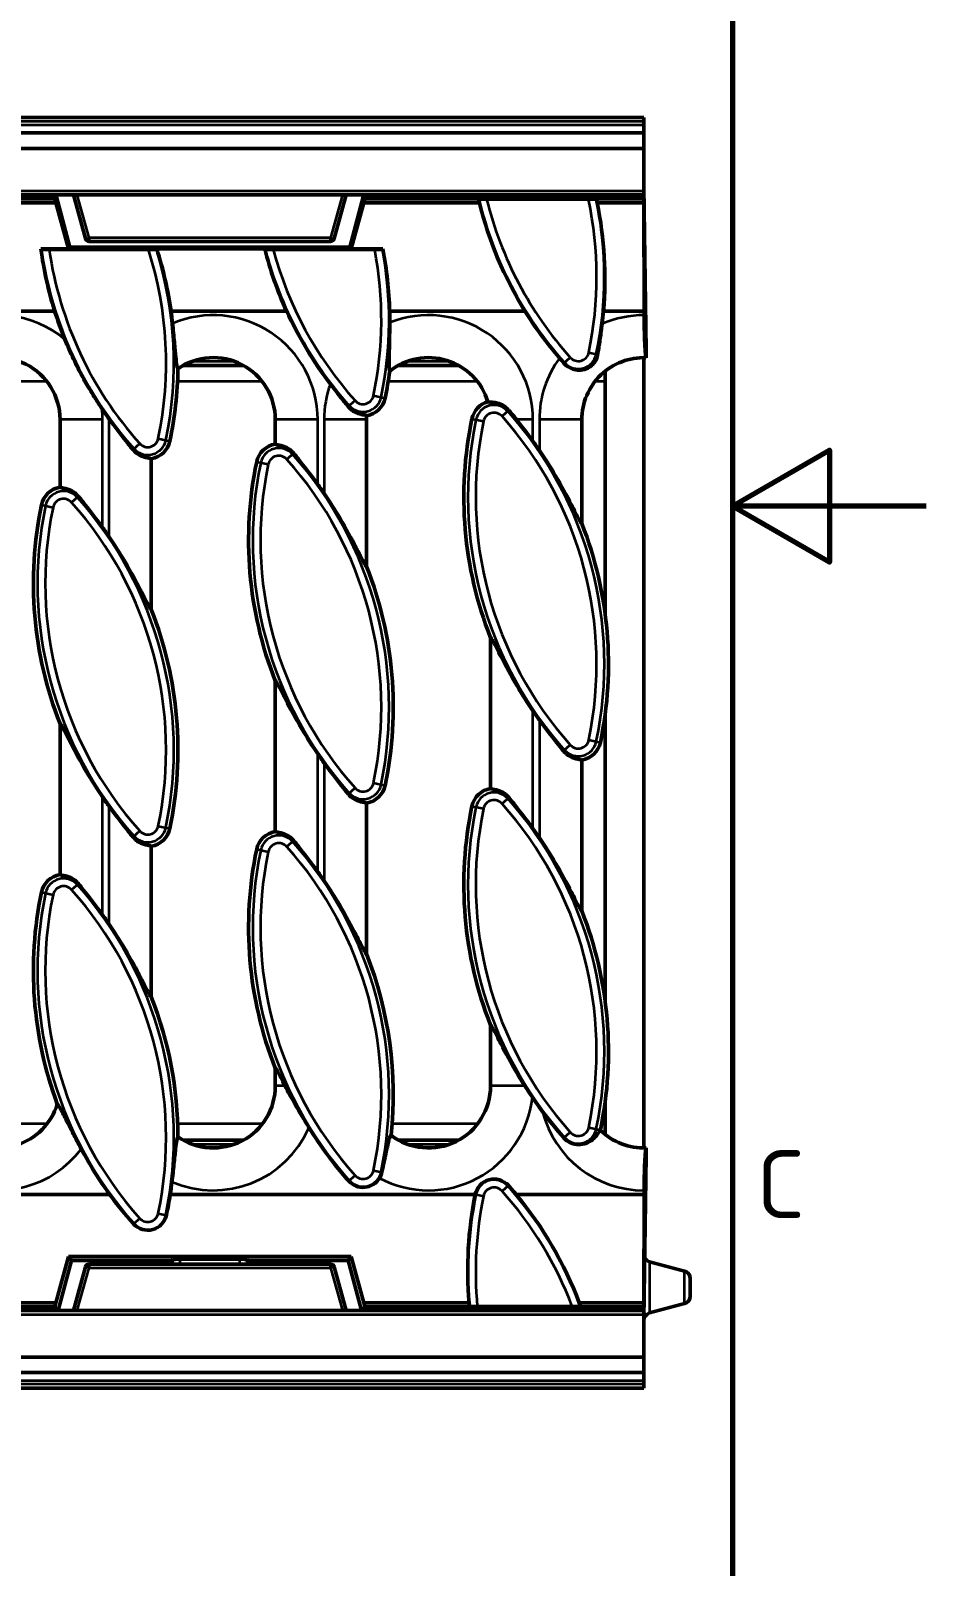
# Model space of a CAD drawing. Header units: millimetres. Extents: x 0 to 1485, y 0 to 1050.
# Drawn here: x 1369.4 to 1485, y 388.2 to 586.4 of the extents above; entities that cross this region are included whole.
import ezdxf

# ---------------------------------------------------------------- set-up
doc = ezdxf.new("R2010")
doc.units = ezdxf.units.MM
doc.header["$LTSCALE"] = 2.5
for name, color, linetype, lineweight in [('Rahmen (ISO)', 7, 'Continuous', 70), ('Sichtbar (ISO)', 7, 'Continuous', 50), ('Sichtbar schmal (ISO)', 7, 'Continuous', 35)]:
    doc.layers.add(name, color=color, linetype=linetype, lineweight=lineweight)
doc.styles.add('Notiztext (DIN)', font='isocpeur.ttf')

# ---------------------------------------------------------------- blocks, each defined once
blk = doc.blocks.new('Ränder Standardrahmen')
at = {"layer": 'Rahmen (ISO)', "flags": 128}
for points in [[(10, 10), (10, 410), (584, 410), (584, 10), (10, 10)], [(594, 210), (584, 210), (589, 212.887), (589, 207.113), (584, 210)]]:
    blk.add_lwpolyline(points, dxfattribs=at)
at = {"layer": 'Rahmen (ISO)', "insert": (585.228, 173.25), "char_height": 3.5, "attachment_point": 7, "style": 'Notiztext (DIN)'}
blk.add_mtext('C', dxfattribs=at)

msp = doc.modelspace()

# ---------------------------------------------------------------- linework, layer by layer
at = {"layer": 'Sichtbar (ISO)'}
for p, q in [((1448.542, 575.179), (448.542, 575.179)), ((1448.542, 564.732), (1448.542, 575.179)), ((1448.542, 573.179), (448.542, 573.179)), ((1448.542, 571.179), (448.542, 571.179)), ((1215.805, 565.179), (1375.279, 565.179)), ((1370.283, 565.167), (1340.802, 565.167)), ((1372.743, 564.941), (1370.598, 564.941)), ((1370.642, 565.05), (1370.676, 565.179)), ((1372.743, 564.941), (1372.542, 564.679)), ((1374.485, 558.441), (1372.743, 564.941)), ((1376.487, 559.546), (1374.933, 565.179)), ((1375.44, 565.18), (1409.645, 565.18)), ((1410.151, 565.179), (1408.597, 559.546)), ((1409.805, 565.179), (1448.542, 565.179)), ((1412.341, 564.941), (1410.599, 558.441)), ((1414.542, 564.941), (1412.341, 564.941)), ((1412.341, 564.941), (1412.542, 564.679)), ((1416.852, 564.732), (1414.542, 564.941)), ((1414.675, 564.929), (1416.852, 565.127)), ((1416.852, 565.127), (1448.304, 565.127)), ((1416.852, 565.127), (1416.852, 564.732)), ((1448.304, 565.127), (1448.304, 564.732)), ((1372.542, 564.679), (1352.202, 564.679)), ((1352.523, 564.179), (1372.676, 564.179)), ((1372.542, 564.679), (1372.676, 564.179)), ((1372.676, 564.179), (1374.301, 558.202)), ((1410.783, 558.202), (1412.408, 564.179)), ((1412.408, 564.179), (1412.542, 564.679)), ((1412.408, 564.179), (1427.338, 564.179)), ((1412.542, 564.679), (1427.215, 564.679)), ((1448.595, 564.732), (1416.852, 564.732)), ((1427.224, 564.675), (1427.215, 564.679)), ((1441.403, 564.627), (1428.261, 564.627)), ((1442.418, 564.679), (1442.411, 564.675)), ((1448.542, 564.679), (1442.418, 564.679)), ((1442.52, 564.179), (1448.542, 564.179)), ((1448.542, 564.679), (1448.595, 564.732)), ((1448.542, 564.179), (1448.542, 564.679)), ((1448.595, 550.179), (1448.542, 564.179)), ((1448.595, 563.179), (1448.595, 564.732)), ((1448.857, 545.179), (1448.595, 563.179)), ((1376.969, 559.179), (1408.115, 559.179)), ((1370.737, 558.202), (1374.301, 558.202)), ((1370.786, 558.175), (1370.737, 558.202)), ((1384.623, 558.127), (1371.8, 558.127)), ((1374.485, 558.441), (1374.301, 558.202)), ((1410.599, 558.441), (1374.485, 558.441)), ((1385.659, 558.179), (1385.653, 558.175)), ((1399.63, 558.202), (1385.691, 558.202)), ((1399.684, 558.175), (1399.675, 558.179)), ((1413.816, 558.127), (1400.727, 558.127)), ((1410.599, 558.441), (1410.783, 558.202)), ((1410.783, 558.202), (1414.862, 558.202)), ((1414.862, 558.202), (1414.821, 558.175)), ((1358.669, 550.179), (1372.515, 550.179)), ((1387.537, 550.179), (1402.439, 550.179)), ((1415.756, 550.179), (1433.207, 550.179)), ((1443.343, 550.179), (1448.595, 550.179)), ((1448.595, 549.656), (1448.595, 550.179)), ((1448.857, 544.173), (1448.857, 545.179)), ((1389.114, 543.179), (1396.86, 543.179)), ((1416.891, 543.179), (1424.637, 543.179)), ((1448.542, 544.179), (1448.542, 442.179)), ((1443.542, 511.229), (1443.542, 542.424)), ((1373.209, 536.179), (1373.209, 527.452)), ((1400.987, 536.179), (1400.987, 533.007)), ((1412.764, 517.215), (1412.764, 536.179)), ((1440.542, 522.771), (1440.542, 536.179)), ((1384.987, 511.659), (1384.987, 531.129)), ((1428.764, 508.032), (1428.764, 488.563)), ((1400.987, 502.477), (1400.987, 483.007)), ((1443.542, 461.229), (1443.542, 498.04)), ((1373.209, 496.921), (1373.209, 477.452)), ((1440.542, 472.771), (1440.542, 492.24)), ((1412.764, 467.215), (1412.764, 486.685)), ((1384.987, 461.659), (1384.987, 481.129)), ((1428.764, 458.032), (1428.764, 450.179)), ((1400.987, 452.477), (1400.987, 450.179)), ((1443.542, 443.934), (1443.542, 448.04)), ((1396.86, 443.179), (1389.114, 443.179)), ((1424.637, 443.179), (1416.891, 443.179)), ((1448.857, 441.179), (1448.857, 442.185)), ((1448.595, 423.179), (1448.857, 441.179)), ((1360.18, 436.179), (1379.601, 436.179)), ((1387.438, 436.179), (1426.793, 436.179)), ((1432.065, 436.179), (1448.595, 436.179)), ((1448.542, 422.179), (1448.595, 436.179)), ((1448.595, 436.179), (1448.595, 436.702)), ((1372.676, 422.179), (1374.301, 428.157)), ((1374.301, 428.157), (1374.686, 427.655)), ((1374.301, 428.157), (1410.783, 428.157)), ((1410.783, 428.157), (1410.398, 427.655)), ((1410.783, 428.157), (1412.408, 422.179)), ((1374.686, 427.655), (1372.951, 421.179)), ((1387.542, 427.655), (1374.686, 427.655)), ((1374.933, 421.179), (1376.487, 426.812)), ((1408.115, 427.179), (1376.969, 427.179)), ((1387.542, 427.655), (1387.725, 427.765)), ((1387.542, 427.655), (1387.542, 427.179)), ((1388.721, 427.812), (1396.363, 427.812)), ((1397.36, 427.765), (1397.542, 427.655)), ((1410.398, 427.655), (1397.542, 427.655)), ((1397.542, 427.179), (1397.542, 427.655)), ((1408.597, 426.812), (1410.151, 421.179)), ((1412.134, 421.179), (1410.398, 427.655)), ((1449.283, 427.481), (1453.801, 426.27)), ((1454.542, 425.304), (1454.542, 423.054)), ((1331.255, 422.179), (1372.676, 422.179)), ((1372.542, 421.679), (1372.676, 422.179)), ((1412.408, 422.179), (1412.542, 421.679)), ((1412.408, 422.179), (1426.011, 422.179)), ((1440.209, 422.179), (1448.542, 422.179)), ((1448.542, 421.679), (1448.542, 422.179)), ((1448.595, 421.627), (1448.595, 423.179)), ((1375.279, 421.179), (1215.805, 421.179)), ((1331.032, 421.679), (1372.542, 421.679)), ((1340.802, 421.192), (1370.283, 421.192)), ((1370.676, 421.179), (1370.642, 421.309)), ((1372.542, 421.679), (1372.926, 421.179)), ((1409.645, 421.179), (1375.44, 421.179)), ((1448.542, 421.179), (1409.805, 421.179)), ((1412.542, 421.679), (1412.159, 421.179)), ((1412.542, 421.679), (1426.054, 421.679)), ((1414.807, 421.179), (1419.738, 421.627)), ((1419.738, 421.232), (1417.562, 421.429)), ((1419.738, 421.627), (1448.595, 421.627)), ((1419.738, 421.627), (1419.738, 421.232)), ((1448.304, 421.232), (1419.738, 421.232)), ((1426.054, 421.679), (1426.062, 421.684)), ((1427.058, 421.732), (1439.305, 421.732)), ((1440.388, 421.684), (1440.398, 421.679)), ((1440.398, 421.679), (1448.542, 421.679)), ((1448.304, 421.627), (1448.304, 421.232)), ((1448.542, 421.679), (1448.595, 421.627)), ((1448.542, 421.627), (1448.542, 411.179)), ((1449.283, 420.878), (1453.801, 422.088)), ((448.542, 415.179), (1448.542, 415.179)), ((448.542, 413.179), (1448.542, 413.179)), ((448.542, 411.179), (1448.542, 411.179))]:
    msp.add_line(p, q, dxfattribs=at)
for centre, radius, start, end in [((1370.159, 565.179), 0.5, 308.54966, 345), ((1474.836, 576.168), 48.988, 193.56396, 194.16632), ((1394.471, 554.635), 48.988, 11.23527, 11.83212), ((1376.969, 559.679), 0.5, 195.42277, 270), ((1408.115, 559.679), 0.5, 270, 344.57723), ((1419.28, 565.057), 49.075, 197.64797, 202.17556), ((1338.915, 543.523), 49.075, 5.9238, 7.79471), ((1447.058, 570.613), 49.075, 204.60582, 217.44438), ((1366.693, 549.079), 49.075, 359.55224, 1.28461), ((1474.836, 576.168), 49.075, 211.97697, 220.75463), ((1394.471, 554.635), 49.075, 352.86321, 354.79115), ((1365.209, 536.179), 8, 0, 126.65347), ((1392.987, 536.179), 8, 0, 124.79339), ((1420.764, 536.179), 8, 16.77438, 128.76618), ((1448.542, 536.179), 8, 87.74736, 180), ((1338.915, 543.523), 49.513, 348.215, 359.10369), ((1366.693, 549.079), 49.513, 348.215, 352.26714), ((1419.28, 565.057), 49.075, 214.03523, 215.86531), ((1412.311, 539.561), 2.913, 279.2831, 348.215), ((1429.218, 535.686), 2.913, 105.82209, 168.215), ((1420.764, 536.179), 8, 176.36029, 180), ((1474.836, 526.168), 49.513, 168.215, 201.48707), ((1384.533, 534.006), 2.913, 278.9616, 348.215), ((1394.471, 504.635), 49.075, 34.18932, 35.86414), ((1401.44, 530.13), 2.913, 98.9616, 168.215), ((1447.058, 520.613), 49.513, 168.215, 201.48707), ((1373.663, 524.575), 2.913, 98.9616, 168.215), ((1366.693, 499.079), 49.075, 34.18932, 35.86414), ((1419.28, 515.057), 49.513, 168.215, 201.48707), ((1338.915, 493.523), 49.075, 34.18932, 35.86414), ((1394.471, 504.635), 49.513, 348.215, 21.48707), ((1366.693, 499.079), 49.513, 348.215, 21.48707), ((1338.915, 493.523), 49.513, 348.215, 21.48707), ((1474.836, 526.168), 49.075, 214.18932, 215.86414), ((1440.089, 495.117), 2.913, 278.9616, 348.215), ((1447.058, 520.613), 49.075, 214.18932, 215.86414), ((1412.311, 489.561), 2.913, 278.9616, 348.215), ((1429.218, 485.686), 2.913, 98.9616, 168.215), ((1419.28, 515.057), 49.075, 214.18932, 215.86414), ((1474.836, 476.168), 49.513, 168.215, 201.48707), ((1384.533, 484.006), 2.913, 278.9616, 348.215), ((1401.44, 480.13), 2.913, 98.9616, 168.215), ((1394.471, 454.635), 49.075, 34.18932, 35.86414), ((1447.058, 470.613), 49.513, 168.215, 201.48707), ((1366.693, 449.079), 49.075, 34.18932, 35.86414), ((1373.663, 474.575), 2.913, 98.9616, 168.215), ((1419.28, 465.057), 49.513, 168.215, 200.35163), ((1338.915, 443.523), 49.075, 34.18932, 35.86414), ((1394.471, 454.635), 49.513, 348.215, 21.48707), ((1366.693, 449.079), 49.513, 353.89055, 21.48707), ((1338.915, 443.523), 49.513, 0.09475, 21.48707), ((1392.987, 450.179), 8, 235.25884, 0), ((1420.764, 450.179), 8, 232.77023, 0), ((1474.836, 476.168), 49.075, 214.02211, 216.68994), ((1365.209, 450.179), 8, 232.12771, 342.98103), ((1447.058, 470.613), 49.075, 211.76556, 221.785), ((1440.089, 445.117), 2.913, 347.32634, 348.215), ((1448.542, 450.179), 8, 225.45113, 272.25264), ((1419.28, 465.057), 49.075, 207.98404, 216.04675), ((1412.311, 439.561), 2.475, 221.785, 328.90769), ((1429.218, 435.686), 2.475, 41.785, 168.215), ((1338.915, 443.523), 49.075, 351.39317, 353.30397), ((1474.836, 426.168), 49.075, 168.215, 168.22952), ((1394.471, 404.635), 49.075, 39.9997, 41.785), ((1376.969, 426.679), 0.5, 90, 164.57723), ((1408.115, 426.679), 0.5, 15.42277, 90), ((1449.542, 428.447), 1, 208.61193, 255), ((1453.542, 425.304), 1, 0, 75), ((1474.836, 426.168), 48.988, 184.67081, 185.25781), ((1394.471, 404.635), 48.988, 20.36126, 20.98631), ((1453.542, 423.054), 1, 285, 0), ((1370.159, 421.179), 0.5, 15, 51.45034), ((1449.542, 419.912), 1, 105, 180)]:
    msp.add_arc(centre, radius, start, end, dxfattribs=at)
for centre, major_axis, ratio, start_param, end_param in [((1370.296, 565.692), (-0.137, -0.51), 0.947813, 0.2487076, 0.4682626), ((1474.836, 575.863), (0, -48.915), 0.9999805, 4.953574, 5.2651826), ((1394.471, 554.328), (0, 49.049), 0.9999805, 4.6277026, 4.9146072), ((1419.28, 564.751), (0, -48.984), 0.9999805, 4.8464974, 5.0144434), ((1338.915, 543.217), (0, 49.119), 0.9999805, 4.8546212, 5.0224113), ((1447.058, 570.307), (0, -48.949), 0.9999805, 4.962284, 5.1361524), ((1366.693, 548.772), (0, 49.084), 0.9999805, 4.7410569, 4.9056969), ((1419.28, 465.365), (0, -49.257), 0.9999805, 5.3465668, 5.4463248), ((1338.915, 443.83), (0, 49.123), 0.9999805, 4.5005884, 4.5559955), ((1474.836, 426.475), (0, -49.014), 0.9999805, 4.5130771, 4.8001369), ((1394.471, 404.94), (0, 48.88), 0.9999805, 5.0728279, 5.4057186), ((1384.533, 434.021), (0, -2.462), 0.9999805, 5.4463248, 7.6421811), ((1388.721, 427.76), (1, 0), 0.0524078, 1.5707963, 3.0543262), ((1396.363, 427.76), (1, 0), 0.0524078, 0.0872665, 1.5707963), ((1370.296, 420.666), (-0.137, 0.51), 0.947813, 5.8149227, 6.0344777)]:
    msp.add_ellipse(centre, major_axis=major_axis, ratio=ratio, start_param=start_param, end_param=end_param, dxfattribs=at)
for points in [[(1375.279, 565.179), (1375.332, 565.179), (1375.387, 565.18), (1375.44, 565.18)], [(1409.645, 565.18), (1409.697, 565.18), (1409.752, 565.179), (1409.805, 565.179)], [(1438.239, 543.464), (1438.047, 543.684), (1437.854, 543.907), (1437.661, 544.131)], [(1379.601, 536.179), (1379.571, 536.221), (1379.54, 536.263), (1379.51, 536.305)], [(1434.161, 448.71), (1433.833, 449.197), (1433.512, 449.685), (1433.197, 450.179)], [(1438.235, 443.46), (1437.24, 444.58), (1436.339, 445.698), (1435.483, 446.847)], [(1375.44, 421.179), (1375.387, 421.179), (1375.332, 421.179), (1375.279, 421.179)], [(1409.805, 421.179), (1409.752, 421.179), (1409.697, 421.179), (1409.645, 421.179)]]:
    msp.add_open_spline(points, degree=3, dxfattribs=at)
for points, knots in [([(1428.261, 564.627), (1428.132, 564.627), (1427.981, 564.628), (1427.744, 564.633), (1427.616, 564.638), (1427.435, 564.647), (1427.349, 564.653), (1427.262, 564.664), (1427.234, 564.669), (1427.224, 564.675)], [0.45071398, 0.45071398, 0.45071398, 0.45071398, 0.48922035, 0.48922035, 0.52740359, 0.52740359, 0.56493631, 0.56493631, 0.59326669, 0.59326669, 0.59326669, 0.59326669]), ([(1442.411, 564.675), (1442.403, 564.669), (1442.377, 564.664), (1442.294, 564.653), (1442.212, 564.647), (1442.037, 564.638), (1441.912, 564.633), (1441.679, 564.628), (1441.53, 564.627), (1441.403, 564.627)], [0.00844072, 0.00844072, 0.00844072, 0.00844072, 0.03681489, 0.03681489, 0.0738001, 0.0738001, 0.11125207, 0.11125207, 0.14932454, 0.14932454, 0.14932454, 0.14932454]), ([(1371.8, 558.127), (1371.675, 558.127), (1371.527, 558.128), (1371.296, 558.133), (1371.171, 558.138), (1370.993, 558.147), (1370.909, 558.153), (1370.824, 558.164), (1370.796, 558.169), (1370.786, 558.175)], [0.44657498, 0.44657498, 0.44657498, 0.44657498, 0.48411357, 0.48411357, 0.52161367, 0.52161367, 0.55890571, 0.55890571, 0.58744516, 0.58744516, 0.58744516, 0.58744516]), ([(1385.653, 558.175), (1385.645, 558.169), (1385.619, 558.164), (1385.537, 558.153), (1385.454, 558.147), (1385.276, 558.138), (1385.148, 558.133), (1384.909, 558.128), (1384.754, 558.127), (1384.623, 558.127)], [0.0084389, 0.0084389, 0.0084389, 0.0084389, 0.03650299, 0.03650299, 0.07355141, 0.07355141, 0.11167196, 0.11167196, 0.15106918, 0.15106918, 0.15106918, 0.15106918]), ([(1400.727, 558.127), (1400.598, 558.127), (1400.446, 558.128), (1400.207, 558.133), (1400.078, 558.138), (1399.896, 558.147), (1399.81, 558.153), (1399.723, 558.164), (1399.694, 558.169), (1399.684, 558.175)], [0.45187859, 0.45187859, 0.45187859, 0.45187859, 0.49065248, 0.49065248, 0.52901746, 0.52901746, 0.56660962, 0.56660962, 0.59488249, 0.59488249, 0.59488249, 0.59488249]), ([(1414.821, 558.175), (1414.813, 558.169), (1414.787, 558.164), (1414.704, 558.153), (1414.622, 558.147), (1414.447, 558.138), (1414.323, 558.133), (1414.091, 558.128), (1413.942, 558.127), (1413.816, 558.127)], [0.00844108, 0.00844108, 0.00844108, 0.00844108, 0.03686343, 0.03686343, 0.07384379, 0.07384379, 0.11119893, 0.11119893, 0.14907195, 0.14907195, 0.14907195, 0.14907195]), ([(1448.857, 544.173), (1448.847, 544.191), (1448.837, 544.219), (1448.808, 544.33), (1448.789, 544.442), (1448.756, 544.703), (1448.739, 544.876), (1448.707, 545.289), (1448.692, 545.528), (1448.666, 546.008), (1448.654, 546.294), (1448.632, 546.91), (1448.623, 547.24), (1448.61, 547.867), (1448.604, 548.222), (1448.596, 548.947), (1448.595, 549.317), (1448.595, 549.656)], [1.67911596, 1.67911596, 1.67911596, 1.67911596, 1.7327944, 1.7327944, 1.83484576, 1.83484576, 1.93685692, 1.93685692, 2.03886808, 2.03886808, 2.14072985, 2.14072985, 2.24259161, 2.24259161, 2.34432875, 2.34432875, 2.44606589, 2.44606589, 2.44606589, 2.44606589]), ([(1387.728, 548.588), (1387.771, 548.174), (1387.813, 547.761), (1387.891, 546.949), (1387.928, 546.551), (1388.027, 545.464), (1388.085, 544.813), (1388.186, 543.816), (1388.231, 543.436), (1388.324, 542.923), (1388.371, 542.779), (1388.422, 542.749)], [-0.84771575, -0.84771575, -0.84771575, -0.84771575, -0.72308485, -0.72308485, -0.59820571, -0.59820571, -0.36768635, -0.36768635, -0.17591504, -0.17591504, 0, 0, 0, 0]), ([(1415.767, 548.696), (1415.762, 548.169), (1415.755, 547.645), (1415.737, 546.624), (1415.725, 546.128), (1415.693, 544.912), (1415.673, 544.256), (1415.66, 543.342), (1415.66, 543.004), (1415.69, 542.565), (1415.715, 542.443), (1415.755, 542.417)], [-0.83977515, -0.83977515, -0.83977515, -0.83977515, -0.69544149, -0.69544149, -0.55146659, -0.55146659, -0.32238589, -0.32238589, -0.14930156, -0.14930156, 0, 0, 0, 0]), ([(1443.166, 548.538), (1443.087, 547.909), (1443.003, 547.283), (1442.833, 546.089), (1442.746, 545.519), (1442.639, 544.844), (1442.618, 544.718), (1442.598, 544.593)], [-0.53747528, -0.53747528, -0.53747528, -0.53747528, -0.384724, -0.384724, -0.23855347, -0.23855347, -0.2038888, -0.2038888, -0.2038888, -0.2038888]), ([(1378.612, 537.59), (1378.3, 538.051), (1377.994, 538.519), (1377.425, 539.419), (1377.156, 539.859), (1376.544, 540.9), (1376.217, 541.484), (1375.561, 542.725), (1375.256, 543.337), (1374.555, 544.825), (1374.186, 545.674), (1373.835, 546.534)], [-0.99820779, -0.99820779, -0.99820779, -0.99820779, -0.83331387, -0.83331387, -0.68274343, -0.68274343, -0.48216198, -0.48216198, -0.2785039, -0.2785039, 0, 0, 0, 0]), ([(1442.598, 544.593), (1442.575, 544.451), (1442.539, 544.309), (1442.429, 543.996), (1442.347, 543.823), (1442.134, 543.493), (1442.007, 543.34), (1441.694, 543.052), (1441.516, 542.93), (1441.043, 542.69), (1440.733, 542.603), (1440.132, 542.554), (1439.844, 542.577), (1439.321, 542.71), (1439.084, 542.808), (1438.631, 543.08), (1438.421, 543.254), (1438.239, 543.463), (1438.239, 543.463), (1438.239, 543.464)], [-0.72077192, -0.72077192, -0.72077192, -0.72077192, -0.66846767, -0.66846767, -0.60254602, -0.60254602, -0.53654415, -0.53654415, -0.46444917, -0.46444917, -0.35613306, -0.35613306, -0.2608584, -0.2608584, -0.17875873, -0.17875873, -0.09496697, -0.09496697, -0.09481806, -0.09481806, -0.09481806, -0.09481806]), ([(1410.408, 537.861), (1410.084, 538.256), (1409.748, 538.67), (1408.973, 539.641), (1408.532, 540.205), (1408.095, 540.776)], [-0.38546058, -0.38546058, -0.38546058, -0.38546058, -0.2155039, -0.2155039, 0, 0, 0, 0]), ([(1412.781, 536.687), (1412.732, 536.728), (1412.603, 536.752), (1412.229, 536.82), (1411.961, 536.87), (1411.388, 537.083), (1411.107, 537.228), (1410.685, 537.559), (1410.538, 537.702), (1410.408, 537.861)], [-0.5550887, -0.5550887, -0.5550887, -0.5550887, -0.44604874, -0.44604874, -0.31965446, -0.31965446, -0.20692981, -0.20692981, -0.13951763, -0.13951763, -0.13951763, -0.13951763]), ([(1428.424, 538.488), (1428.503, 538.447), (1428.703, 538.448), (1429.223, 538.403), (1429.52, 538.362), (1430.128, 538.156), (1430.414, 538.014), (1430.837, 537.692), (1430.988, 537.551), (1431.124, 537.389)], [-0.59336307, -0.59336307, -0.59336307, -0.59336307, -0.44532861, -0.44532861, -0.31559513, -0.31559513, -0.20247926, -0.20247926, -0.13438632, -0.13438632, -0.13438632, -0.13438632]), ([(1431.124, 537.389), (1431.246, 537.243), (1431.369, 537.095), (1431.699, 536.694), (1431.906, 536.439), (1432.114, 536.179)], [-0.16398757, -0.16398757, -0.16398757, -0.16398757, -0.10303818, -0.10303818, 0, 0, 0, 0]), ([(1382.624, 532.3), (1382.418, 532.549), (1382.207, 532.808), (1381.284, 533.946), (1380.549, 534.891), (1379.797, 535.91), (1379.699, 536.044), (1379.601, 536.179)], [0.63592099, 0.63592099, 0.63592099, 0.63592099, 0.73601981, 0.73601981, 1.06711662, 1.06711662, 1.11633714, 1.11633714, 1.11633714, 1.11633714]), ([(1432.114, 536.179), (1432.709, 535.434), (1433.311, 534.653), (1433.984, 533.741), (1434.113, 533.565), (1434.242, 533.386)], [0.79100906, 0.79100906, 0.79100906, 0.79100906, 1.06711662, 1.06711662, 1.13164015, 1.13164015, 1.13164015, 1.13164015]), ([(1384.987, 531.129), (1384.944, 531.164), (1384.837, 531.188), (1384.447, 531.261), (1384.117, 531.32), (1383.617, 531.53), (1383.465, 531.605), (1383.157, 531.797), (1383.002, 531.916), (1382.783, 532.121), (1382.702, 532.206), (1382.624, 532.3)], [1.75499496, 1.75499496, 1.75499496, 1.75499496, 1.89264701, 1.89264701, 2.07209446, 2.07209446, 2.13653076, 2.13653076, 2.20096706, 2.20096706, 2.2396712, 2.2396712, 2.2396712, 2.2396712]), ([(1400.987, 533.007), (1401.029, 532.973), (1401.137, 532.948), (1401.527, 532.875), (1401.856, 532.816), (1402.356, 532.606), (1402.508, 532.531), (1402.816, 532.339), (1402.971, 532.221), (1403.19, 532.016), (1403.271, 531.93), (1403.349, 531.836)], [1.75499496, 1.75499496, 1.75499496, 1.75499496, 1.89264701, 1.89264701, 2.07209446, 2.07209446, 2.13653076, 2.13653076, 2.20096706, 2.20096706, 2.2396712, 2.2396712, 2.2396712, 2.2396712]), ([(1403.349, 531.836), (1403.555, 531.587), (1403.767, 531.329), (1404.69, 530.19), (1405.424, 529.245), (1406.206, 528.185), (1406.335, 528.009), (1406.464, 527.83)], [0.63592099, 0.63592099, 0.63592099, 0.63592099, 0.73601981, 0.73601981, 1.06711662, 1.06711662, 1.13164015, 1.13164015, 1.13164015, 1.13164015]), ([(1435.065, 532.211), (1435.76, 531.188), (1436.464, 530.084), (1437.897, 527.677), (1438.604, 526.372), (1439.557, 524.531), (1439.958, 523.723), (1440.296, 523.102), (1440.37, 522.974), (1440.481, 522.81), (1440.521, 522.769), (1440.542, 522.771)], [3.5624746, 3.5624746, 3.5624746, 3.5624746, 3.9247289, 3.9247289, 4.355561, 4.355561, 4.6258932, 4.6258932, 4.7021961, 4.7021961, 4.7731285, 4.7731285, 4.7731285, 4.7731285]), ([(1373.209, 527.452), (1373.252, 527.417), (1373.359, 527.393), (1373.749, 527.319), (1374.078, 527.261), (1374.578, 527.051), (1374.73, 526.976), (1375.038, 526.783), (1375.193, 526.665), (1375.412, 526.46), (1375.493, 526.374), (1375.571, 526.28)], [1.75499496, 1.75499496, 1.75499496, 1.75499496, 1.89264701, 1.89264701, 2.07209446, 2.07209446, 2.13653076, 2.13653076, 2.20096706, 2.20096706, 2.2396712, 2.2396712, 2.2396712, 2.2396712]), ([(1375.571, 526.28), (1375.777, 526.031), (1375.989, 525.773), (1376.912, 524.635), (1377.646, 523.69), (1378.428, 522.629), (1378.557, 522.453), (1378.686, 522.275)], [0.63592099, 0.63592099, 0.63592099, 0.63592099, 0.73601981, 0.73601981, 1.06711662, 1.06711662, 1.13164015, 1.13164015, 1.13164015, 1.13164015]), ([(1407.287, 526.656), (1407.982, 525.632), (1408.687, 524.529), (1410.119, 522.121), (1410.827, 520.816), (1411.779, 518.975), (1412.18, 518.167), (1412.519, 517.546), (1412.592, 517.418), (1412.703, 517.254), (1412.743, 517.213), (1412.764, 517.215)], [3.5624746, 3.5624746, 3.5624746, 3.5624746, 3.9247289, 3.9247289, 4.355561, 4.355561, 4.6258932, 4.6258932, 4.7021961, 4.7021961, 4.7731285, 4.7731285, 4.7731285, 4.7731285]), ([(1379.509, 521.1), (1380.205, 520.077), (1380.909, 518.973), (1382.342, 516.566), (1383.049, 515.261), (1384.001, 513.419), (1384.402, 512.612), (1384.741, 511.991), (1384.814, 511.863), (1384.926, 511.699), (1384.965, 511.658), (1384.987, 511.659)], [3.5624746, 3.5624746, 3.5624746, 3.5624746, 3.9247289, 3.9247289, 4.355561, 4.355561, 4.6258932, 4.6258932, 4.7021961, 4.7021961, 4.7731285, 4.7731285, 4.7731285, 4.7731285]), ([(1434.242, 498.592), (1433.546, 499.615), (1432.842, 500.719), (1431.41, 503.126), (1430.702, 504.431), (1429.75, 506.272), (1429.349, 507.08), (1429.01, 507.701), (1428.937, 507.829), (1428.826, 507.993), (1428.786, 508.034), (1428.764, 508.032)], [3.5624746, 3.5624746, 3.5624746, 3.5624746, 3.9247289, 3.9247289, 4.355561, 4.355561, 4.6258932, 4.6258932, 4.7021961, 4.7021961, 4.7731285, 4.7731285, 4.7731285, 4.7731285]), ([(1406.464, 493.036), (1405.769, 494.059), (1405.064, 495.163), (1403.632, 497.571), (1402.924, 498.876), (1401.972, 500.717), (1401.571, 501.524), (1401.232, 502.145), (1401.159, 502.274), (1401.048, 502.438), (1401.008, 502.478), (1400.987, 502.477)], [3.5624746, 3.5624746, 3.5624746, 3.5624746, 3.9247289, 3.9247289, 4.355561, 4.355561, 4.6258932, 4.6258932, 4.7021961, 4.7021961, 4.7731285, 4.7731285, 4.7731285, 4.7731285]), ([(1378.686, 487.481), (1377.991, 488.504), (1377.287, 489.607), (1375.854, 492.015), (1375.147, 493.32), (1374.194, 495.161), (1373.793, 495.969), (1373.455, 496.59), (1373.381, 496.718), (1373.27, 496.882), (1373.231, 496.923), (1373.209, 496.921)], [3.5624746, 3.5624746, 3.5624746, 3.5624746, 3.9247289, 3.9247289, 4.355561, 4.355561, 4.6258932, 4.6258932, 4.7021961, 4.7021961, 4.7731285, 4.7731285, 4.7731285, 4.7731285]), ([(1438.18, 493.411), (1437.974, 493.661), (1437.762, 493.919), (1436.839, 495.057), (1436.105, 496.002), (1435.323, 497.062), (1435.194, 497.238), (1435.065, 497.417)], [0.63592099, 0.63592099, 0.63592099, 0.63592099, 0.73601981, 0.73601981, 1.06711662, 1.06711662, 1.13164015, 1.13164015, 1.13164015, 1.13164015]), ([(1410.402, 487.856), (1410.196, 488.105), (1409.984, 488.363), (1409.062, 489.502), (1408.327, 490.447), (1407.545, 491.507), (1407.416, 491.683), (1407.287, 491.861)], [0.63592099, 0.63592099, 0.63592099, 0.63592099, 0.73601981, 0.73601981, 1.06711662, 1.06711662, 1.13164015, 1.13164015, 1.13164015, 1.13164015]), ([(1440.542, 492.24), (1440.499, 492.275), (1440.392, 492.299), (1440.002, 492.373), (1439.673, 492.431), (1439.173, 492.641), (1439.021, 492.716), (1438.713, 492.908), (1438.558, 493.027), (1438.339, 493.232), (1438.258, 493.317), (1438.18, 493.411)], [1.75499496, 1.75499496, 1.75499496, 1.75499496, 1.89264701, 1.89264701, 2.07209446, 2.07209446, 2.13653076, 2.13653076, 2.20096706, 2.20096706, 2.2396712, 2.2396712, 2.2396712, 2.2396712]), ([(1412.764, 486.685), (1412.722, 486.719), (1412.614, 486.744), (1412.225, 486.817), (1411.895, 486.875), (1411.395, 487.086), (1411.243, 487.16), (1410.935, 487.353), (1410.78, 487.471), (1410.561, 487.676), (1410.48, 487.762), (1410.402, 487.856)], [1.75499496, 1.75499496, 1.75499496, 1.75499496, 1.89264701, 1.89264701, 2.07209446, 2.07209446, 2.13653076, 2.13653076, 2.20096706, 2.20096706, 2.2396712, 2.2396712, 2.2396712, 2.2396712]), ([(1428.764, 488.563), (1428.807, 488.528), (1428.914, 488.504), (1429.304, 488.43), (1429.634, 488.372), (1430.134, 488.162), (1430.286, 488.087), (1430.594, 487.895), (1430.749, 487.776), (1430.968, 487.571), (1431.049, 487.485), (1431.127, 487.392)], [1.75499496, 1.75499496, 1.75499496, 1.75499496, 1.89264701, 1.89264701, 2.07209446, 2.07209446, 2.13653076, 2.13653076, 2.20096706, 2.20096706, 2.2396712, 2.2396712, 2.2396712, 2.2396712]), ([(1382.624, 482.3), (1382.418, 482.549), (1382.207, 482.808), (1381.284, 483.946), (1380.549, 484.891), (1379.767, 485.951), (1379.639, 486.127), (1379.509, 486.306)], [0.63592099, 0.63592099, 0.63592099, 0.63592099, 0.73601981, 0.73601981, 1.06711662, 1.06711662, 1.13164015, 1.13164015, 1.13164015, 1.13164015]), ([(1431.127, 487.392), (1431.333, 487.142), (1431.545, 486.884), (1432.467, 485.746), (1433.202, 484.801), (1433.984, 483.741), (1434.113, 483.565), (1434.242, 483.386)], [0.63592099, 0.63592099, 0.63592099, 0.63592099, 0.73601981, 0.73601981, 1.06711662, 1.06711662, 1.13164015, 1.13164015, 1.13164015, 1.13164015]), ([(1384.987, 481.129), (1384.944, 481.164), (1384.837, 481.188), (1384.447, 481.261), (1384.117, 481.32), (1383.617, 481.53), (1383.465, 481.605), (1383.157, 481.797), (1383.002, 481.916), (1382.783, 482.121), (1382.702, 482.206), (1382.624, 482.3)], [1.75499496, 1.75499496, 1.75499496, 1.75499496, 1.89264701, 1.89264701, 2.07209446, 2.07209446, 2.13653076, 2.13653076, 2.20096706, 2.20096706, 2.2396712, 2.2396712, 2.2396712, 2.2396712]), ([(1400.987, 483.007), (1401.029, 482.973), (1401.137, 482.948), (1401.527, 482.875), (1401.856, 482.816), (1402.356, 482.606), (1402.508, 482.531), (1402.816, 482.339), (1402.971, 482.221), (1403.19, 482.016), (1403.271, 481.93), (1403.349, 481.836)], [1.75499496, 1.75499496, 1.75499496, 1.75499496, 1.89264701, 1.89264701, 2.07209446, 2.07209446, 2.13653076, 2.13653076, 2.20096706, 2.20096706, 2.2396712, 2.2396712, 2.2396712, 2.2396712]), ([(1403.349, 481.836), (1403.555, 481.587), (1403.767, 481.329), (1404.69, 480.19), (1405.424, 479.245), (1406.206, 478.185), (1406.335, 478.009), (1406.464, 477.83)], [0.63592099, 0.63592099, 0.63592099, 0.63592099, 0.73601981, 0.73601981, 1.06711662, 1.06711662, 1.13164015, 1.13164015, 1.13164015, 1.13164015]), ([(1435.065, 482.211), (1435.76, 481.188), (1436.464, 480.084), (1437.897, 477.677), (1438.604, 476.372), (1439.557, 474.531), (1439.958, 473.723), (1440.296, 473.102), (1440.37, 472.974), (1440.481, 472.81), (1440.521, 472.769), (1440.542, 472.771)], [3.5624746, 3.5624746, 3.5624746, 3.5624746, 3.9247289, 3.9247289, 4.355561, 4.355561, 4.6258932, 4.6258932, 4.7021961, 4.7021961, 4.7731285, 4.7731285, 4.7731285, 4.7731285]), ([(1373.209, 477.452), (1373.252, 477.417), (1373.359, 477.393), (1373.749, 477.319), (1374.078, 477.261), (1374.578, 477.051), (1374.73, 476.976), (1375.038, 476.783), (1375.193, 476.665), (1375.412, 476.46), (1375.493, 476.374), (1375.571, 476.28)], [1.75499496, 1.75499496, 1.75499496, 1.75499496, 1.89264701, 1.89264701, 2.07209446, 2.07209446, 2.13653076, 2.13653076, 2.20096706, 2.20096706, 2.2396712, 2.2396712, 2.2396712, 2.2396712]), ([(1375.571, 476.28), (1375.777, 476.031), (1375.989, 475.773), (1376.912, 474.635), (1377.646, 473.69), (1378.428, 472.629), (1378.557, 472.453), (1378.686, 472.275)], [0.63592099, 0.63592099, 0.63592099, 0.63592099, 0.73601981, 0.73601981, 1.06711662, 1.06711662, 1.13164015, 1.13164015, 1.13164015, 1.13164015]), ([(1407.287, 476.656), (1407.982, 475.632), (1408.687, 474.529), (1410.119, 472.121), (1410.827, 470.816), (1411.779, 468.975), (1412.18, 468.167), (1412.519, 467.546), (1412.592, 467.418), (1412.703, 467.254), (1412.743, 467.213), (1412.764, 467.215)], [3.5624746, 3.5624746, 3.5624746, 3.5624746, 3.9247289, 3.9247289, 4.355561, 4.355561, 4.6258932, 4.6258932, 4.7021961, 4.7021961, 4.7731285, 4.7731285, 4.7731285, 4.7731285]), ([(1379.509, 471.1), (1380.205, 470.077), (1380.909, 468.973), (1382.342, 466.566), (1383.049, 465.261), (1384.001, 463.419), (1384.402, 462.612), (1384.741, 461.991), (1384.814, 461.863), (1384.926, 461.699), (1384.965, 461.658), (1384.987, 461.659)], [3.5624746, 3.5624746, 3.5624746, 3.5624746, 3.9247289, 3.9247289, 4.355561, 4.355561, 4.6258932, 4.6258932, 4.7021961, 4.7021961, 4.7731285, 4.7731285, 4.7731285, 4.7731285]), ([(1433.197, 450.179), (1432.853, 450.72), (1432.514, 451.269), (1431.41, 453.126), (1430.702, 454.431), (1429.75, 456.272), (1429.349, 457.08), (1429.01, 457.701), (1428.937, 457.829), (1428.826, 457.993), (1428.786, 458.034), (1428.764, 458.032)], [3.7439452, 3.7439452, 3.7439452, 3.7439452, 3.9247289, 3.9247289, 4.355561, 4.355561, 4.6258932, 4.6258932, 4.7021961, 4.7021961, 4.7731285, 4.7731285, 4.7731285, 4.7731285]), ([(1402.25, 450.179), (1401.987, 450.69), (1401.746, 451.168), (1401.414, 451.811), (1401.286, 452.054), (1401.09, 452.386), (1401.019, 452.479), (1400.987, 452.477)], [1.15075263, 1.15075263, 1.15075263, 1.15075263, 1.33280125, 1.33280125, 1.44566976, 1.44566976, 1.55314882, 1.55314882, 1.55314882, 1.55314882]), ([(1405.334, 444.777), (1404.655, 445.875), (1404.068, 446.873), (1403.091, 448.588), (1402.628, 449.446), (1402.25, 450.179)], [-0.50305137, -0.50305137, -0.50305137, -0.50305137, -0.28176092, -0.28176092, 0, 0, 0, 0]), ([(1375.943, 442.03), (1375.659, 442.564), (1375.38, 443.098), (1374.844, 444.14), (1374.588, 444.647), (1374.011, 445.795), (1373.721, 446.382), (1373.325, 447.149), (1373.178, 447.423), (1372.97, 447.753), (1372.9, 447.836), (1372.859, 447.838)], [-0.84457656, -0.84457656, -0.84457656, -0.84457656, -0.68304025, -0.68304025, -0.52116384, -0.52116384, -0.29205806, -0.29205806, -0.13201499, -0.13201499, 0, 0, 0, 0]), ([(1442.93, 444.478), (1442.873, 444.459), (1442.8, 444.335), (1442.619, 444.045), (1442.485, 443.832), (1442.083, 443.373), (1441.827, 443.146), (1441.24, 442.812), (1440.943, 442.701), (1440.319, 442.59), (1439.994, 442.588), (1439.349, 442.711), (1439.042, 442.831), (1438.568, 443.134), (1438.389, 443.286), (1438.235, 443.46)], [-0.84787272, -0.84787272, -0.84787272, -0.84787272, -0.74628622, -0.74628622, -0.62471501, -0.62471501, -0.50102747, -0.50102747, -0.39652118, -0.39652118, -0.29431906, -0.29431906, -0.19487339, -0.19487339, -0.12467556, -0.12467556, -0.12467556, -0.12467556]), ([(1388.428, 443.605), (1388.374, 443.574), (1388.323, 443.418), (1388.222, 442.885), (1388.173, 442.515), (1388.056, 441.506), (1387.987, 440.817), (1387.831, 439.349), (1387.747, 438.578), (1387.656, 437.801)], [-0.84847316, -0.84847316, -0.84847316, -0.84847316, -0.66283823, -0.66283823, -0.47724944, -0.47724944, -0.23448502, -0.23448502, 0, 0, 0, 0]), ([(1415.924, 443.81), (1415.867, 443.782), (1415.798, 443.632), (1415.639, 443.113), (1415.55, 442.751), (1415.327, 441.773), (1415.188, 441.117), (1414.94, 439.97), (1414.841, 439.516), (1414.739, 439.055)], [-0.84066983, -0.84066983, -0.84066983, -0.84066983, -0.65304242, -0.65304242, -0.46580905, -0.46580905, -0.22987936, -0.22987936, -0.08609068, -0.08609068, -0.08609068, -0.08609068]), ([(1448.595, 436.702), (1448.595, 437.041), (1448.596, 437.412), (1448.604, 438.137), (1448.61, 438.492), (1448.623, 439.119), (1448.632, 439.449), (1448.654, 440.064), (1448.666, 440.35), (1448.692, 440.831), (1448.707, 441.07), (1448.739, 441.482), (1448.756, 441.655), (1448.789, 441.916), (1448.808, 442.028), (1448.837, 442.14), (1448.847, 442.168), (1448.857, 442.185)], [0.81498776, 0.81498776, 0.81498776, 0.81498776, 0.9167249, 0.9167249, 1.01846204, 1.01846204, 1.1203238, 1.1203238, 1.22218557, 1.22218557, 1.32419673, 1.32419673, 1.42620789, 1.42620789, 1.52825925, 1.52825925, 1.58193769, 1.58193769, 1.58193769, 1.58193769]), ([(1414.739, 439.055), (1414.715, 438.945), (1414.683, 438.837), (1414.588, 438.575), (1414.516, 438.426), (1414.43, 438.283)], [-0.083903545, -0.083903545, -0.083903545, -0.083903545, -0.04982625, -0.04982625, 0, 0, 0, 0]), ([(1426.062, 421.684), (1426.07, 421.689), (1426.097, 421.695), (1426.18, 421.705), (1426.261, 421.712), (1426.436, 421.721), (1426.559, 421.725), (1426.788, 421.73), (1426.934, 421.732), (1427.058, 421.732)], [0.00844283, 0.00844283, 0.00844283, 0.00844283, 0.03703148, 0.03703148, 0.07402548, 0.07402548, 0.1110841, 0.1110841, 0.14829032, 0.14829032, 0.14829032, 0.14829032]), ([(1439.305, 421.732), (1439.44, 421.732), (1439.599, 421.73), (1439.847, 421.725), (1439.981, 421.721), (1440.169, 421.711), (1440.257, 421.705), (1440.347, 421.694), (1440.377, 421.689), (1440.388, 421.684)], [0.45939359, 0.45939359, 0.45939359, 0.45939359, 0.4998742, 0.4998742, 0.5393655, 0.5393655, 0.57730572, 0.57730572, 0.60521868, 0.60521868, 0.60521868, 0.60521868])]:
    msp.add_open_spline(points, degree=3, knots=knots, dxfattribs=at)
for points, weights in [([(1385.691, 558.202), (1385.675, 558.19), (1385.659, 558.179)], [1.00000156606, 1.00000083418, 1]), ([(1399.675, 558.179), (1399.652, 558.19), (1399.63, 558.202)], [1, 1.00000081006, 1.00000152058])]:
    msp.add_rational_spline(points, weights, degree=2, dxfattribs=at)
at = {"layer": 'Sichtbar schmal (ISO)'}
for p, q in [((448.542, 574.679), (1448.542, 574.679)), ((1448.542, 574.179), (448.542, 574.179)), ((448.542, 573.154), (1448.542, 573.154)), ((1448.542, 565.679), (448.542, 565.679)), ((1370.283, 565.167), (1370.176, 564.769)), ((1376.969, 559.636), (1375.44, 565.18)), ((1409.645, 565.18), (1408.115, 559.636)), ((1376.969, 559.636), (1376.969, 559.179)), ((1408.115, 559.636), (1376.969, 559.636)), ((1408.115, 559.179), (1408.115, 559.636)), ((1395.771, 543.679), (1390.203, 543.679)), ((1423.548, 543.679), (1417.981, 543.679)), ((1438.239, 543.464), (1439.057, 544.195)), ((1441.443, 544.834), (1442.598, 544.593)), ((1371.525, 541.088), (1360.552, 541.088)), ((1399.303, 541.088), (1388.368, 541.088)), ((1427.081, 541.088), (1415.557, 541.088)), ((1443.542, 541.088), (1442.226, 541.088)), ((1413.665, 539.279), (1415.162, 538.967)), ((1410.408, 537.861), (1411.279, 538.639)), ((1431.124, 537.389), (1430.25, 536.608)), ((1378.686, 536.179), (1373.209, 536.179)), ((1378.686, 522.275), (1378.686, 536.179)), ((1379.601, 536.179), (1379.509, 536.179)), ((1379.509, 536.179), (1379.509, 521.1)), ((1406.464, 536.179), (1400.987, 536.179)), ((1406.464, 527.83), (1406.464, 536.179)), ((1412.764, 536.179), (1407.287, 536.179)), ((1407.287, 536.179), (1407.287, 526.656)), ((1426.367, 536.281), (1427.864, 535.969)), ((1434.242, 536.179), (1432.114, 536.179)), ((1434.242, 533.386), (1434.242, 536.179)), ((1440.542, 536.179), (1435.065, 536.179)), ((1435.065, 536.179), (1435.065, 532.211)), ((1385.888, 533.723), (1387.384, 533.411)), ((1382.624, 532.3), (1383.501, 533.084)), ((1403.349, 531.836), (1402.472, 531.052)), ((1398.589, 530.725), (1400.086, 530.413)), ((1375.571, 526.28), (1374.694, 525.497)), ((1370.811, 525.17), (1372.308, 524.857)), ((1434.242, 483.386), (1434.242, 498.592)), ((1435.065, 497.417), (1435.065, 482.211)), ((1438.18, 493.411), (1439.057, 494.195)), ((1441.443, 494.834), (1442.94, 494.522)), ((1406.464, 477.83), (1406.464, 493.036)), ((1407.287, 491.861), (1407.287, 476.656)), ((1410.402, 487.856), (1411.279, 488.639)), ((1413.665, 489.279), (1415.162, 488.967)), ((1378.686, 472.275), (1378.686, 487.481)), ((1379.509, 486.306), (1379.509, 471.1)), ((1426.367, 486.281), (1427.864, 485.969)), ((1431.127, 487.392), (1430.25, 486.608)), ((1385.888, 483.723), (1387.384, 483.411)), ((1382.624, 482.3), (1383.501, 483.084)), ((1403.349, 481.836), (1402.472, 481.052)), ((1398.589, 480.725), (1400.086, 480.413)), ((1375.571, 476.28), (1374.694, 475.497)), ((1370.811, 475.17), (1372.308, 474.857)), ((1402.25, 450.179), (1400.987, 450.179)), ((1433.197, 450.179), (1428.764, 450.179)), ((1371.525, 445.27), (1360.109, 445.27)), ((1399.303, 445.27), (1388.397, 445.27)), ((1427.081, 445.27), (1416.059, 445.27)), ((1438.235, 443.46), (1439.057, 444.195)), ((1441.443, 444.834), (1442.94, 444.522)), ((1443.542, 445.27), (1443.09, 445.27)), ((1390.203, 442.679), (1395.771, 442.679)), ((1417.981, 442.679), (1423.548, 442.679)), ((1410.465, 437.912), (1411.279, 438.639)), ((1413.665, 439.279), (1414.739, 439.055)), ((1426.795, 436.191), (1427.864, 435.969)), ((1431.064, 437.335), (1430.25, 436.608)), ((1382.705, 432.373), (1383.501, 433.084)), ((1385.888, 433.723), (1386.939, 433.504)), ((1375.44, 421.179), (1376.969, 426.723)), ((1376.969, 427.179), (1376.969, 426.723)), ((1376.969, 426.723), (1408.115, 426.723)), ((1387.725, 427.765), (1387.725, 427.179)), ((1388.721, 427.179), (1388.721, 427.812)), ((1396.363, 427.812), (1396.363, 427.179)), ((1397.36, 427.179), (1397.36, 427.765)), ((1408.115, 426.723), (1408.115, 427.179)), ((1408.115, 426.723), (1409.645, 421.179)), ((1449.283, 427.481), (1449.283, 420.878)), ((1453.801, 422.088), (1453.801, 426.27)), ((448.542, 420.679), (1448.542, 420.679)), ((1370.176, 421.589), (1370.283, 421.192)), ((1448.542, 413.205), (448.542, 413.205)), ((448.542, 412.179), (1448.542, 412.179)), ((1448.542, 411.679), (448.542, 411.679))]:
    msp.add_line(p, q, dxfattribs=at)
for centre, radius, start, end in [((1474.836, 576.168), 48.98, 193.57161, 221.785), ((1474.836, 576.168), 47.984, 193.91778, 221.785), ((1394.471, 554.635), 47.984, 348.215, 12.01936), ((1394.471, 554.635), 48.98, 348.215, 11.82853), ((1419.28, 565.057), 48.98, 188.07781, 221.785), ((1419.28, 565.057), 47.984, 188.30439, 221.785), ((1338.915, 543.523), 47.984, 348.215, 17.71843), ((1338.915, 543.523), 48.98, 348.215, 17.40514), ((1447.058, 570.613), 48.98, 194.71095, 221.785), ((1447.058, 570.613), 47.984, 195.08264, 221.785), ((1366.693, 549.079), 47.984, 348.215, 10.86874), ((1366.693, 549.079), 48.98, 348.215, 10.70202), ((1365.209, 536.179), 13.477, 50.20313, 116.80076), ((1392.987, 536.179), 13.477, 0, 112.96501), ((1420.764, 536.179), 13.477, 0, 111.76715), ((1448.542, 536.179), 13.477, 89.7772, 113.51168), ((1448.542, 536.179), 13.477, 143.84143, 180), ((1440.089, 545.117), 2.38, 221.785, 348.215), ((1440.089, 545.117), 1.384, 221.785, 348.215), ((1420.764, 536.179), 13.477, 160.05945, 180), ((1412.311, 539.561), 1.384, 221.785, 348.215), ((1365.209, 536.179), 13.477, 0, 6.00766), ((1412.311, 539.561), 2.38, 221.785, 348.215), ((1429.218, 535.686), 2.38, 41.785, 168.215), ((1394.471, 504.635), 48.98, 348.215, 41.785), ((1392.987, 536.179), 13.477, 179.4652, 180), ((1474.836, 526.168), 48.98, 168.215, 221.785), ((1474.836, 526.168), 47.984, 168.215, 221.785), ((1429.218, 535.686), 1.384, 41.785, 168.215), ((1394.471, 504.635), 47.984, 348.215, 41.785), ((1384.533, 534.006), 2.38, 221.785, 348.215), ((1384.533, 534.006), 1.384, 221.785, 348.215), ((1401.44, 530.13), 2.38, 41.785, 168.215), ((1401.44, 530.13), 1.384, 41.785, 168.215), ((1366.693, 499.079), 48.98, 348.215, 41.785), ((1447.058, 520.613), 48.98, 168.215, 221.785), ((1447.058, 520.613), 47.984, 168.215, 221.785), ((1366.693, 499.079), 47.984, 348.215, 41.785), ((1373.663, 524.575), 2.38, 41.785, 168.215), ((1373.663, 524.575), 1.384, 41.785, 168.215), ((1338.915, 493.523), 47.984, 348.215, 41.785), ((1338.915, 493.523), 48.98, 348.215, 41.785), ((1419.28, 515.057), 48.98, 168.215, 221.785), ((1419.28, 515.057), 47.984, 168.215, 221.785), ((1440.089, 495.117), 2.38, 221.785, 348.215), ((1440.089, 495.117), 1.384, 221.785, 348.215), ((1412.311, 489.561), 2.38, 221.785, 348.215), ((1412.311, 489.561), 1.384, 221.785, 348.215), ((1429.218, 485.686), 2.38, 41.785, 168.215), ((1474.836, 476.168), 48.98, 168.215, 221.785), ((1474.836, 476.168), 47.984, 168.215, 221.785), ((1429.218, 485.686), 1.384, 41.785, 168.215), ((1394.471, 454.635), 47.984, 348.215, 41.785), ((1394.471, 454.635), 48.98, 348.215, 41.785), ((1384.533, 484.006), 1.384, 221.785, 348.215), ((1384.533, 484.006), 2.38, 221.785, 348.215), ((1401.44, 480.13), 2.38, 41.785, 168.215), ((1366.693, 449.079), 48.98, 348.215, 41.785), ((1447.058, 470.613), 48.98, 168.215, 221.785), ((1447.058, 470.613), 47.984, 168.215, 221.785), ((1401.44, 480.13), 1.384, 41.785, 168.215), ((1366.693, 449.079), 47.984, 348.215, 41.785), ((1373.663, 474.575), 2.38, 41.785, 168.215), ((1373.663, 474.575), 1.384, 41.785, 168.215), ((1338.915, 443.523), 48.98, 348.215, 41.785), ((1419.28, 465.057), 48.98, 168.215, 221.785), ((1419.28, 465.057), 47.984, 168.215, 221.785), ((1338.915, 443.523), 47.984, 348.215, 41.785), ((1420.764, 450.179), 13.477, 241.96617, 353.74225), ((1448.542, 450.179), 13.477, 194.31592, 270.2228), ((1392.987, 450.179), 13.477, 246.69892, 336.37131), ((1440.089, 445.117), 2.38, 221.785, 348.215), ((1440.089, 445.117), 1.384, 221.785, 348.215), ((1365.209, 450.179), 13.477, 248.23536, 322.7948), ((1412.311, 439.561), 2.38, 221.785, 348.215), ((1412.311, 439.561), 1.384, 221.785, 348.215), ((1429.218, 435.686), 2.38, 41.785, 168.215), ((1474.836, 426.168), 48.98, 168.215, 185.25327), ((1429.218, 435.686), 1.384, 41.785, 168.215), ((1394.471, 404.635), 47.984, 20.87371, 41.785), ((1394.471, 404.635), 48.98, 20.37027, 41.785), ((1474.836, 426.168), 47.984, 168.215, 185.30527), ((1384.533, 434.006), 2.38, 221.785, 348.215), ((1384.533, 434.006), 1.384, 221.785, 348.215)]:
    msp.add_arc(centre, radius, start, end, dxfattribs=at)
for centre, major_axis, ratio, start_param, end_param in [((1370.159, 565.179), (0.483, -0.129), 0.947813, 5.5733483, 6.2831853), ((1376.969, 559.679), (-0.482, -0.133), 0.0840398, 0, 1.5476161), ((1408.115, 559.679), (0.482, -0.133), 0.0840398, 4.7355692, 6.2831853), ((1376.969, 426.679), (-0.482, 0.133), 0.0840398, 4.7355692, 6.2831853), ((1408.115, 426.679), (0.482, 0.133), 0.0840398, 0, 1.5476161), ((1370.159, 421.179), (0.483, 0.129), 0.947813, 0, 0.709837)]:
    msp.add_ellipse(centre, major_axis=major_axis, ratio=ratio, start_param=start_param, end_param=end_param, dxfattribs=at)

# ---------------------------------------------------------------- block references
at = {"xscale": 2.5, "yscale": 2.5, "zscale": 2.5}
msp.add_blockref('Ränder Standardrahmen', (0, 0), dxfattribs=at)

doc.saveas('drawing.dxf')
